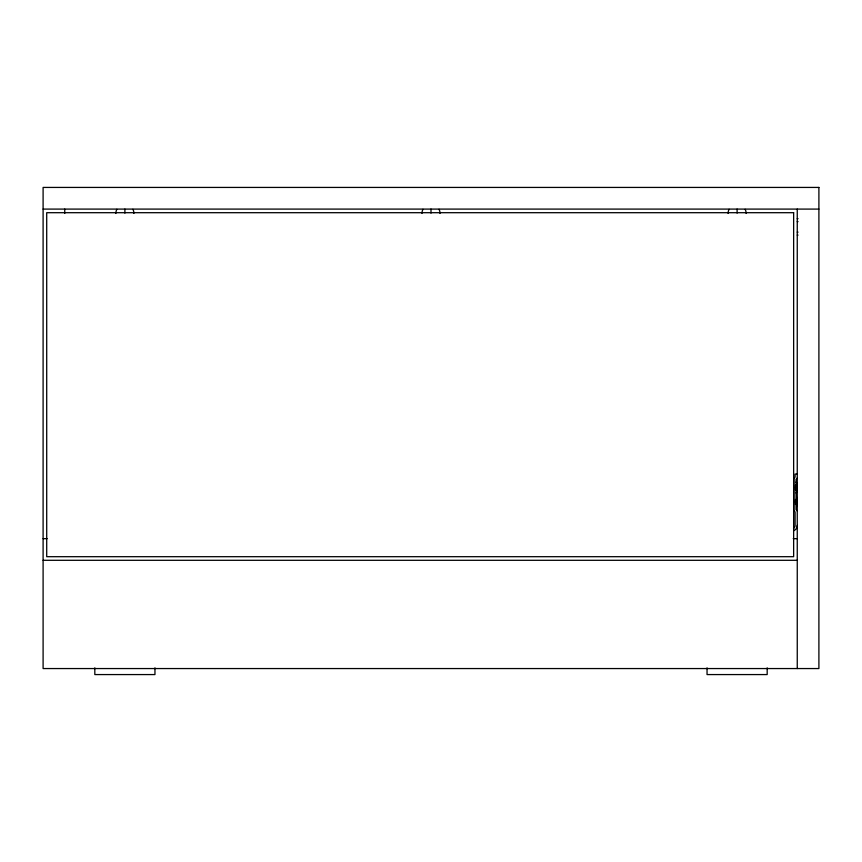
<?xml version="1.0" encoding="UTF-8"?>
<svg xmlns="http://www.w3.org/2000/svg" width="862" height="862" viewBox="0 0 862 862"><rect width="100%" height="100%" fill="white"/><g stroke="black" fill="none" stroke-linecap="round" stroke-linejoin="round"><path stroke-width="1.29" d="M797.253 478.108L796.046 479.304L796.046 509.711L797.253 510.907M796.046 492.945L796.887 492.105L796.887 482.979L796.046 482.117M43.1 209.089L818.9 209.089M797.253 218.668L798.04 218.668M797.253 221.642L798.04 221.642M797.253 232.137L798.04 232.137M797.253 235.11L798.04 235.11M797.253 474.057L795.087 474.057L795.087 477.009L793.88 478.572L793.88 510.444L795.087 512.006L795.087 525.421A3.61 3.61 0 0 1 793.514 528.395M795.497 487.536L796.887 487.536M795.497 501.964L796.887 501.964M43.1 538.653L47.141 538.653M793.212 538.653L797.253 538.653M43.1 560.3L797.253 560.3M797.253 209.089L797.253 668.556M796.887 497.396L796.887 506.533M795.497 485.004L795.497 485.672M795.497 486.179L795.497 488.883M795.497 489.142L795.497 490.058M795.497 499.432L795.497 500.359M795.497 500.606L795.497 503.322M795.497 503.817L795.497 504.496M767.18 667.845L767.18 674.569L707.045 674.569L707.045 667.845M737.107 209.089L737.107 213.119M431 209.089L431 213.119M154.955 667.845L154.955 674.569L94.82 674.569L94.82 667.845M124.893 209.089L124.893 213.119M64.747 209.089L64.747 213.442M728.088 213.442A9.019 9.019 0 0 1 729.09 209.294M745.134 209.294A9.019 9.019 0 0 1 746.136 213.442M115.864 213.442A9.019 9.019 0 0 1 116.866 209.294M132.91 209.294A9.019 9.019 0 0 1 133.912 213.442M421.981 213.442A9.019 9.019 0 0 1 422.973 209.294M439.027 209.294A9.019 9.019 0 0 1 440.019 213.442M797.253 525.421A5.775 5.775 0 0 1 793.59 530.798M818.9 187.431L43.1 187.431L43.1 668.556L818.9 668.556L818.9 187.431M793.643 212.698L46.71 212.698L46.71 556.69L793.643 556.69L793.643 212.698"/></g></svg>
